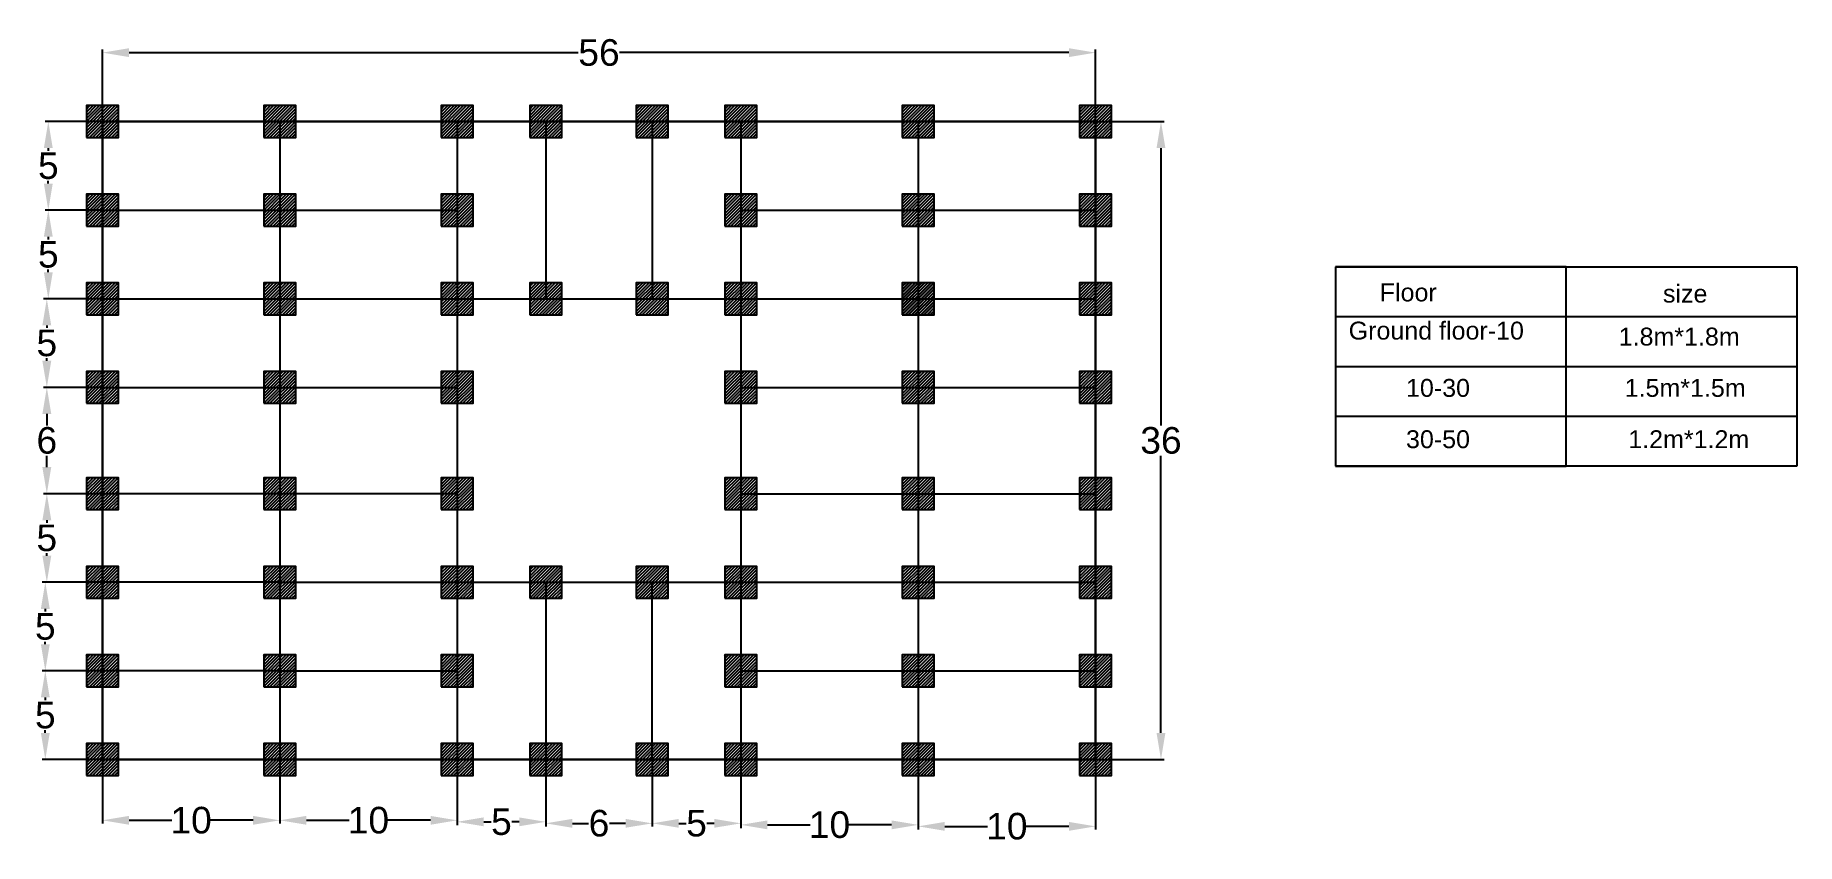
# Model space of a CAD drawing. Header units: metres. Extents: x 1.2 to 100.6, y 15.2 to 60.8.
import ezdxf

# ---------------------------------------------------------------- set-up
doc = ezdxf.new("R2010")
doc.units = ezdxf.units.M
doc.header["$MEASUREMENT"] = 0
doc.layers.add('Column', color=10, linetype='Continuous')
doc.styles.get("Standard").update_dxf_attribs({"font": 'arial.ttf'})
doc.dimstyles.get("Standard").update_dxf_attribs({"dimtxt": 1.5, "dimasz": 1.5, "dimexe": 0.18, "dimexo": 0.0625, "dimgap": 0.09, "dimtad": 0, "dimtih": 1, "dimtoh": 1, "dimdec": 0, "dimzin": 0, "dimdsep": 46, "dimtxsty": 'Standard', "dimcen": 0.09, "dimadec": 0, "dimazin": 0, "dimtfac": 1, "dimtdec": 0, "dimtofl": 0, "dimtmove": 0, "dimatfit": 3, "dimfxl": 1, "dimtolj": 1, "dimtzin": 0, "dimarcsym": 0})
pattern_1 = [(45, (-29.89614, -25.7427), (-0.08838835, 0.08838835), [])]
pattern_2 = [(45, (-19.89614, -4.7427), (-0.08838835, 0.08838835), [])]

# ---------------------------------------------------------------- blocks, each defined once
blk = doc.blocks.new('*D3')
at = {"color": 0, "lineweight": -2, "transparency": 16777216}
for p, q in [((61.081, 55.974), (64.889, 55.974)), ((64.709, 54.474), (64.709, 38.831)), ((64.709, 21.474), (64.709, 37.118)), ((61.081, 19.974), (64.889, 19.974))]:
    blk.add_line(p, q, dxfattribs=at)
at = {"color": 0, "transparency": 16777216}
for points in [[(64.459, 54.474), (64.959, 54.474), (64.709, 55.974)], [(64.459, 21.474), (64.959, 21.474), (64.709, 19.974)]]:
    blk.add_solid(points, dxfattribs=at)
at = {"layer": 'Defpoints', "color": 0, "transparency": 16777216}
for p in [(61.018, 55.974), (64.709, 55.974), (61.018, 19.974)]:
    blk.add_point(p, dxfattribs=at)
at = {"color": 0, "transparency": 16777216, "insert": (64.709, 37.974), "char_height": 1.5, "attachment_point": 5}
blk.add_mtext('\\A1;36', dxfattribs=at)
blk = doc.blocks.new('*D4')
at = {"color": 0, "lineweight": -2, "transparency": 16777216}
for p, q in [((5.018, 56.037), (5.018, 60.042)), ((6.518, 59.862), (31.854, 59.862)), ((59.518, 59.862), (34.182, 59.862)), ((61.018, 56.037), (61.018, 60.042))]:
    blk.add_line(p, q, dxfattribs=at)
at = {"color": 0, "transparency": 16777216}
for points in [[(6.518, 60.112), (6.518, 59.612), (5.018, 59.862)], [(59.518, 60.112), (59.518, 59.612), (61.018, 59.862)]]:
    blk.add_solid(points, dxfattribs=at)
at = {"layer": 'Defpoints', "color": 0, "transparency": 16777216}
for p in [(5.018, 59.862), (5.018, 55.974), (61.018, 55.974)]:
    blk.add_point(p, dxfattribs=at)
at = {"color": 0, "transparency": 16777216, "insert": (33.018, 59.862), "char_height": 1.5, "attachment_point": 5}
blk.add_mtext('\\A1;56', dxfattribs=at)
blk = doc.blocks.new('*D5')
at = {"color": 0, "lineweight": -2, "transparency": 16777216}
for p, q in [((5.018, 19.912), (5.018, 16.363)), ((15.018, 19.912), (15.018, 16.363)), ((6.518, 16.543), (8.927, 16.543)), ((13.518, 16.543), (11.109, 16.543))]:
    blk.add_line(p, q, dxfattribs=at)
at = {"color": 0, "transparency": 16777216}
for points in [[(6.518, 16.793), (6.518, 16.293), (5.018, 16.543)], [(13.518, 16.793), (13.518, 16.293), (15.018, 16.543)]]:
    blk.add_solid(points, dxfattribs=at)
at = {"layer": 'Defpoints', "color": 0, "transparency": 16777216}
for p in [(5.018, 19.974), (15.018, 19.974), (5.018, 16.543)]:
    blk.add_point(p, dxfattribs=at)
at = {"color": 0, "transparency": 16777216, "insert": (10.018, 16.543), "char_height": 1.5, "attachment_point": 5}
blk.add_mtext('\\A1;10', dxfattribs=at)
blk = doc.blocks.new('*D6')
at = {"color": 0, "lineweight": -2, "transparency": 16777216}
for p, q in [((15.018, 19.912), (15.018, 16.363)), ((25.018, 19.912), (25.018, 16.363)), ((16.518, 16.543), (18.927, 16.543)), ((23.518, 16.543), (21.109, 16.543))]:
    blk.add_line(p, q, dxfattribs=at)
at = {"color": 0, "transparency": 16777216}
for points in [[(16.518, 16.793), (16.518, 16.293), (15.018, 16.543)], [(23.518, 16.793), (23.518, 16.293), (25.018, 16.543)]]:
    blk.add_solid(points, dxfattribs=at)
at = {"layer": 'Defpoints', "color": 0, "transparency": 16777216}
for p in [(15.018, 19.974), (25.018, 19.974), (15.018, 16.543)]:
    blk.add_point(p, dxfattribs=at)
at = {"color": 0, "transparency": 16777216, "insert": (20.018, 16.543), "char_height": 1.5, "attachment_point": 5}
blk.add_mtext('\\A1;10', dxfattribs=at)
blk = doc.blocks.new('*D7')
at = {"color": 0, "lineweight": -2, "transparency": 16777216}
for p, q in [((25.018, 19.912), (25.018, 16.278)), ((30.018, 19.912), (30.018, 16.278)), ((26.518, 16.458), (26.931, 16.458)), ((28.518, 16.458), (28.105, 16.458))]:
    blk.add_line(p, q, dxfattribs=at)
at = {"color": 0, "transparency": 16777216}
for points in [[(26.518, 16.708), (26.518, 16.208), (25.018, 16.458)], [(28.518, 16.708), (28.518, 16.208), (30.018, 16.458)]]:
    blk.add_solid(points, dxfattribs=at)
at = {"layer": 'Defpoints', "color": 0, "transparency": 16777216}
for p in [(25.018, 19.974), (30.018, 19.974), (25.018, 16.458)]:
    blk.add_point(p, dxfattribs=at)
at = {"color": 0, "transparency": 16777216, "insert": (27.518, 16.458), "char_height": 1.5, "attachment_point": 5}
blk.add_mtext('\\A1;5', dxfattribs=at)
blk = doc.blocks.new('*D8')
at = {"color": 0, "lineweight": -2, "transparency": 16777216}
for p, q in [((30.018, 19.912), (30.018, 16.193)), ((36.018, 19.912), (36.018, 16.193)), ((31.518, 16.373), (32.433, 16.373)), ((34.518, 16.373), (33.603, 16.373))]:
    blk.add_line(p, q, dxfattribs=at)
at = {"color": 0, "transparency": 16777216}
for points in [[(31.518, 16.623), (31.518, 16.123), (30.018, 16.373)], [(34.518, 16.623), (34.518, 16.123), (36.018, 16.373)]]:
    blk.add_solid(points, dxfattribs=at)
at = {"layer": 'Defpoints', "color": 0, "transparency": 16777216}
for p in [(30.018, 19.974), (36.018, 19.974), (30.018, 16.373)]:
    blk.add_point(p, dxfattribs=at)
at = {"color": 0, "transparency": 16777216, "insert": (33.018, 16.373), "char_height": 1.5, "attachment_point": 5}
blk.add_mtext('\\A1;6', dxfattribs=at)
blk = doc.blocks.new('*D9')
at = {"color": 0, "lineweight": -2, "transparency": 16777216}
for p, q in [((36.018, 19.912), (36.018, 16.193)), ((41.018, 19.912), (41.018, 16.193)), ((37.518, 16.373), (37.931, 16.373)), ((39.518, 16.373), (39.105, 16.373))]:
    blk.add_line(p, q, dxfattribs=at)
at = {"color": 0, "transparency": 16777216}
for points in [[(37.518, 16.623), (37.518, 16.123), (36.018, 16.373)], [(39.518, 16.623), (39.518, 16.123), (41.018, 16.373)]]:
    blk.add_solid(points, dxfattribs=at)
at = {"layer": 'Defpoints', "color": 0, "transparency": 16777216}
for p in [(36.018, 19.974), (41.018, 19.974), (36.018, 16.373)]:
    blk.add_point(p, dxfattribs=at)
at = {"color": 0, "transparency": 16777216, "insert": (38.518, 16.373), "char_height": 1.5, "attachment_point": 5}
blk.add_mtext('\\A1;5', dxfattribs=at)
blk = doc.blocks.new('*D10')
at = {"color": 0, "lineweight": -2, "transparency": 16777216}
for p, q in [((41.018, 19.912), (41.018, 16.108)), ((51.018, 19.912), (51.018, 16.108)), ((42.518, 16.288), (44.927, 16.288)), ((49.518, 16.288), (47.109, 16.288))]:
    blk.add_line(p, q, dxfattribs=at)
at = {"color": 0, "transparency": 16777216}
for points in [[(42.518, 16.538), (42.518, 16.038), (41.018, 16.288)], [(49.518, 16.538), (49.518, 16.038), (51.018, 16.288)]]:
    blk.add_solid(points, dxfattribs=at)
at = {"layer": 'Defpoints', "color": 0, "transparency": 16777216}
for p in [(41.018, 19.974), (51.018, 19.974), (41.018, 16.288)]:
    blk.add_point(p, dxfattribs=at)
at = {"color": 0, "transparency": 16777216, "insert": (46.018, 16.288), "char_height": 1.5, "attachment_point": 5}
blk.add_mtext('\\A1;10', dxfattribs=at)
blk = doc.blocks.new('*D11')
at = {"color": 0, "lineweight": -2, "transparency": 16777216}
for p, q in [((51.018, 19.912), (51.018, 16.023)), ((61.018, 19.912), (61.018, 16.023)), ((52.518, 16.203), (54.927, 16.203)), ((59.518, 16.203), (57.109, 16.203))]:
    blk.add_line(p, q, dxfattribs=at)
at = {"color": 0, "transparency": 16777216}
for points in [[(52.518, 16.453), (52.518, 15.953), (51.018, 16.203)], [(59.518, 16.453), (59.518, 15.953), (61.018, 16.203)]]:
    blk.add_solid(points, dxfattribs=at)
at = {"layer": 'Defpoints', "color": 0, "transparency": 16777216}
for p in [(51.018, 19.974), (61.018, 19.974), (51.018, 16.203)]:
    blk.add_point(p, dxfattribs=at)
at = {"color": 0, "transparency": 16777216, "insert": (56.018, 16.203), "char_height": 1.5, "attachment_point": 5}
blk.add_mtext('\\A1;10', dxfattribs=at)
blk = doc.blocks.new('*D12')
at = {"color": 0, "lineweight": -2, "transparency": 16777216}
for p, q in [((4.956, 55.974), (1.787, 55.974)), ((1.967, 54.474), (1.967, 54.327)), ((1.967, 52.474), (1.967, 52.621)), ((4.956, 50.974), (1.787, 50.974))]:
    blk.add_line(p, q, dxfattribs=at)
at = {"color": 0, "transparency": 16777216}
for points in [[(1.717, 54.474), (2.217, 54.474), (1.967, 55.974)], [(1.717, 52.474), (2.217, 52.474), (1.967, 50.974)]]:
    blk.add_solid(points, dxfattribs=at)
at = {"layer": 'Defpoints', "color": 0, "transparency": 16777216}
for p in [(5.018, 55.974), (1.967, 50.974), (5.018, 50.974)]:
    blk.add_point(p, dxfattribs=at)
at = {"color": 0, "transparency": 16777216, "insert": (1.967, 53.474), "char_height": 1.5, "attachment_point": 5}
blk.add_mtext('\\A1;5', dxfattribs=at)
blk = doc.blocks.new('*D13')
at = {"color": 0, "lineweight": -2, "transparency": 16777216}
for p, q in [((4.956, 50.974), (1.787, 50.974)), ((1.967, 49.474), (1.967, 49.327)), ((1.967, 47.474), (1.967, 47.621)), ((4.956, 45.974), (1.787, 45.974))]:
    blk.add_line(p, q, dxfattribs=at)
at = {"color": 0, "transparency": 16777216}
for points in [[(1.717, 49.474), (2.217, 49.474), (1.967, 50.974)], [(1.717, 47.474), (2.217, 47.474), (1.967, 45.974)]]:
    blk.add_solid(points, dxfattribs=at)
at = {"layer": 'Defpoints', "color": 0, "transparency": 16777216}
for p in [(1.967, 50.974), (5.018, 50.974), (5.018, 45.974)]:
    blk.add_point(p, dxfattribs=at)
at = {"color": 0, "transparency": 16777216, "insert": (1.967, 48.474), "char_height": 1.5, "attachment_point": 5}
blk.add_mtext('\\A1;5', dxfattribs=at)
blk = doc.blocks.new('*D14')
at = {"color": 0, "lineweight": -2, "transparency": 16777216}
for p, q in [((4.956, 45.974), (1.702, 45.974)), ((1.882, 44.474), (1.882, 44.327)), ((1.882, 42.474), (1.882, 42.621)), ((4.956, 40.974), (1.702, 40.974))]:
    blk.add_line(p, q, dxfattribs=at)
at = {"color": 0, "transparency": 16777216}
for points in [[(1.632, 44.474), (2.132, 44.474), (1.882, 45.974)], [(1.632, 42.474), (2.132, 42.474), (1.882, 40.974)]]:
    blk.add_solid(points, dxfattribs=at)
at = {"layer": 'Defpoints', "color": 0, "transparency": 16777216}
for p in [(5.018, 45.974), (1.882, 40.974), (5.018, 40.974)]:
    blk.add_point(p, dxfattribs=at)
at = {"color": 0, "transparency": 16777216, "insert": (1.882, 43.474), "char_height": 1.5, "attachment_point": 5}
blk.add_mtext('\\A1;5', dxfattribs=at)
blk = doc.blocks.new('*D15')
at = {"color": 0, "lineweight": -2, "transparency": 16777216}
for p, q in [((4.956, 40.974), (1.702, 40.974)), ((1.882, 39.474), (1.882, 38.83)), ((1.882, 36.474), (1.882, 37.118)), ((4.956, 34.974), (1.702, 34.974))]:
    blk.add_line(p, q, dxfattribs=at)
at = {"color": 0, "transparency": 16777216}
for points in [[(1.632, 39.474), (2.132, 39.474), (1.882, 40.974)], [(1.632, 36.474), (2.132, 36.474), (1.882, 34.974)]]:
    blk.add_solid(points, dxfattribs=at)
at = {"layer": 'Defpoints', "color": 0, "transparency": 16777216}
for p in [(5.018, 40.974), (1.882, 34.974), (5.018, 34.974)]:
    blk.add_point(p, dxfattribs=at)
at = {"color": 0, "transparency": 16777216, "insert": (1.882, 37.974), "char_height": 1.5, "attachment_point": 5}
blk.add_mtext('\\A1;6', dxfattribs=at)
blk = doc.blocks.new('*D16')
at = {"color": 0, "lineweight": -2, "transparency": 16777216}
for p, q in [((4.956, 34.974), (1.702, 34.974)), ((1.882, 33.474), (1.882, 33.327)), ((1.882, 31.474), (1.882, 31.621)), ((4.956, 29.974), (1.702, 29.974))]:
    blk.add_line(p, q, dxfattribs=at)
at = {"color": 0, "transparency": 16777216}
for points in [[(1.632, 33.474), (2.132, 33.474), (1.882, 34.974)], [(1.632, 31.474), (2.132, 31.474), (1.882, 29.974)]]:
    blk.add_solid(points, dxfattribs=at)
at = {"layer": 'Defpoints', "color": 0, "transparency": 16777216}
for p in [(5.018, 34.974), (1.882, 29.974), (5.018, 29.974)]:
    blk.add_point(p, dxfattribs=at)
at = {"color": 0, "transparency": 16777216, "insert": (1.882, 32.474), "char_height": 1.5, "attachment_point": 5}
blk.add_mtext('\\A1;5', dxfattribs=at)
blk = doc.blocks.new('*D17')
at = {"color": 0, "lineweight": -2, "transparency": 16777216}
for p, q in [((4.956, 29.974), (1.617, 29.974)), ((1.797, 28.474), (1.797, 28.327)), ((1.797, 26.474), (1.797, 26.621)), ((4.956, 24.974), (1.617, 24.974))]:
    blk.add_line(p, q, dxfattribs=at)
at = {"color": 0, "transparency": 16777216}
for points in [[(1.547, 28.474), (2.047, 28.474), (1.797, 29.974)], [(1.547, 26.474), (2.047, 26.474), (1.797, 24.974)]]:
    blk.add_solid(points, dxfattribs=at)
at = {"layer": 'Defpoints', "color": 0, "transparency": 16777216}
for p in [(5.018, 29.974), (1.797, 24.974), (5.018, 24.974)]:
    blk.add_point(p, dxfattribs=at)
at = {"color": 0, "transparency": 16777216, "insert": (1.797, 27.474), "char_height": 1.5, "attachment_point": 5}
blk.add_mtext('\\A1;5', dxfattribs=at)
blk = doc.blocks.new('*D18')
at = {"color": 0, "lineweight": -2, "transparency": 16777216}
for p, q in [((4.956, 24.974), (1.617, 24.974)), ((1.797, 23.474), (1.797, 23.327)), ((1.797, 21.474), (1.797, 21.621)), ((4.956, 19.974), (1.617, 19.974))]:
    blk.add_line(p, q, dxfattribs=at)
at = {"color": 0, "transparency": 16777216}
for points in [[(1.547, 23.474), (2.047, 23.474), (1.797, 24.974)], [(1.547, 21.474), (2.047, 21.474), (1.797, 19.974)]]:
    blk.add_solid(points, dxfattribs=at)
at = {"layer": 'Defpoints', "color": 0, "transparency": 16777216}
for p in [(1.797, 24.974), (5.018, 24.974), (5.018, 19.974)]:
    blk.add_point(p, dxfattribs=at)
at = {"color": 0, "transparency": 16777216, "insert": (1.797, 22.474), "char_height": 1.5, "attachment_point": 5}
blk.add_mtext('\\A1;5', dxfattribs=at)

msp = doc.modelspace()

# ---------------------------------------------------------------- hatches: boundary and pattern name
h = msp.add_hatch()
h.set_pattern_fill('ANSI31', color=256)
h.set_pattern_definition([(45, (2.05715, 52.67077), (-0.0883883, 0.0883883), [])])
h.paths.add_polyline_path([(5.918, 56.874), (4.118, 56.874), (4.118, 55.074), (5.918, 55.074)])
h = msp.add_hatch()
h.set_pattern_fill('ANSI31', color=256)
h.set_pattern_definition([(45, (12.05715, 52.67077), (-0.0883883, 0.0883883), [])])
h.paths.add_polyline_path([(15.918, 56.874), (14.118, 56.874), (14.118, 55.074), (15.918, 55.074)])
h = msp.add_hatch()
h.set_pattern_fill('ANSI31', color=256)
h.set_pattern_definition([(45, (22.05715, 52.67077), (-0.0883883, 0.0883883), [])])
h.paths.add_polyline_path([(25.918, 56.874), (24.118, 56.874), (24.118, 55.074), (25.918, 55.074)])
h = msp.add_hatch()
h.set_pattern_fill('ANSI31', color=256)
h.set_pattern_definition([(45, (27.05715, 52.67077), (-0.0883883, 0.0883883), [])])
h.paths.add_polyline_path([(30.918, 56.874), (29.118, 56.874), (29.118, 55.074), (30.918, 55.074)])
h = msp.add_hatch()
h.set_pattern_fill('ANSI31', color=256)
h.set_pattern_definition([(45, (33.05715, 52.67077), (-0.0883883, 0.0883883), [])])
h.paths.add_polyline_path([(36.918, 56.874), (35.118, 56.874), (35.118, 55.074), (36.918, 55.074)])
h = msp.add_hatch()
h.set_pattern_fill('ANSI31', color=256)
h.set_pattern_definition([(45, (38.05715, 52.67077), (-0.0883883, 0.0883883), [])])
h.paths.add_polyline_path([(41.918, 56.874), (40.118, 56.874), (40.118, 55.074), (41.918, 55.074)])
h = msp.add_hatch()
h.set_pattern_fill('ANSI31', color=256)
h.set_pattern_definition([(45, (48.05715, 52.67077), (-0.0883883, 0.0883883), [])])
h.paths.add_polyline_path([(51.918, 56.874), (50.118, 56.874), (50.118, 55.074), (51.918, 55.074)])
h = msp.add_hatch()
h.set_pattern_fill('ANSI31', color=256)
h.set_pattern_definition([(45, (-9.89614, 0.2573), (-0.08838835, 0.08838835), [])])
h.paths.add_polyline_path([(61.918, 56.874), (60.118, 56.874), (60.118, 55.074), (61.918, 55.074)])
h = msp.add_hatch()
h.set_pattern_fill('ANSI31', color=256)
h.set_pattern_definition([(45, (2.05715, 47.67077), (-0.0883883, 0.0883883), [])])
h.paths.add_polyline_path([(5.918, 51.874), (4.118, 51.874), (4.118, 50.074), (5.918, 50.074)])
h = msp.add_hatch()
h.set_pattern_fill('ANSI31', color=256)
h.set_pattern_definition([(45, (12.05715, 47.67077), (-0.0883883, 0.0883883), [])])
h.paths.add_polyline_path([(15.918, 51.874), (14.118, 51.874), (14.118, 50.074), (15.918, 50.074)])
h = msp.add_hatch()
h.set_pattern_fill('ANSI31', color=256)
h.set_pattern_definition([(45, (22.05715, 47.67077), (-0.0883883, 0.0883883), [])])
h.paths.add_polyline_path([(25.918, 51.874), (24.118, 51.874), (24.118, 50.074), (25.918, 50.074)])
h = msp.add_hatch()
h.set_pattern_fill('ANSI31', color=256)
h.set_pattern_definition([(45, (38.05715, 47.67077), (-0.0883883, 0.0883883), [])])
h.paths.add_polyline_path([(41.918, 51.874), (40.118, 51.874), (40.118, 50.074), (41.918, 50.074)])
h = msp.add_hatch()
h.set_pattern_fill('ANSI31', color=256)
h.set_pattern_definition(pattern_2)
h.paths.add_polyline_path([(51.918, 51.874), (50.118, 51.874), (50.118, 50.074), (51.918, 50.074)])
h = msp.add_hatch()
h.set_pattern_fill('ANSI31', color=256)
h.set_pattern_definition(pattern_2)
h.paths.add_polyline_path([(51.918, 51.874), (50.118, 51.874), (50.118, 50.074), (51.918, 50.074)])
h = msp.add_hatch()
h.set_pattern_fill('ANSI31', color=256)
h.set_pattern_definition([(45, (-9.89614, -4.7427), (-0.08838835, 0.08838835), [])])
h.paths.add_polyline_path([(61.918, 51.874), (60.118, 51.874), (60.118, 50.074), (61.918, 50.074)])
h = msp.add_hatch()
h.set_pattern_fill('ANSI31', color=256)
h.set_pattern_definition([(45, (2.05715, 42.67077), (-0.0883883, 0.0883883), [])])
h.paths.add_polyline_path([(5.918, 46.874), (4.118, 46.874), (4.118, 45.074), (5.918, 45.074)])
h = msp.add_hatch()
h.set_pattern_fill('ANSI31', color=256)
h.set_pattern_definition([(45, (12.05715, 42.67077), (-0.0883883, 0.0883883), [])])
h.paths.add_polyline_path([(15.918, 46.874), (14.118, 46.874), (14.118, 45.074), (15.918, 45.074)])
h = msp.add_hatch()
h.set_pattern_fill('ANSI31', color=256)
h.set_pattern_definition([(45, (22.05715, 42.67077), (-0.0883883, 0.0883883), [])])
h.paths.add_polyline_path([(25.918, 46.874), (24.118, 46.874), (24.118, 45.074), (25.918, 45.074)])
h = msp.add_hatch()
h.set_pattern_fill('ANSI31', color=256)
h.set_pattern_definition([(45, (27.05715, 42.67077), (-0.0883883, 0.0883883), [])])
h.paths.add_polyline_path([(30.918, 46.874), (29.118, 46.874), (29.118, 45.074), (30.918, 45.074)])
h = msp.add_hatch()
h.set_pattern_fill('ANSI31', color=256)
h.set_pattern_definition([(45, (33.05715, 42.67077), (-0.0883883, 0.0883883), [])])
h.paths.add_polyline_path([(36.918, 46.874), (35.118, 46.874), (35.118, 45.074), (36.918, 45.074)])
h = msp.add_hatch()
h.set_pattern_fill('ANSI31', color=256)
h.set_pattern_definition([(45, (38.05715, 42.67077), (-0.0883883, 0.0883883), [])])
h.paths.add_polyline_path([(41.918, 46.874), (40.118, 46.874), (40.118, 45.074), (41.918, 45.074)])
h = msp.add_hatch()
h.set_pattern_fill('ANSI31', color=256)
h.set_pattern_definition([(45, (-19.89614, -9.7427), (-0.08838835, 0.08838835), [])])
h.paths.add_polyline_path([(51.918, 46.874), (50.118, 46.874), (50.118, 45.074), (51.918, 45.074)])
h = msp.add_hatch()
h.set_pattern_fill('ANSI31', color=256)
h.set_pattern_definition([(45, (48.05715, 42.67077), (-0.0883883, 0.0883883), [])])
h.paths.add_polyline_path([(51.918, 46.874), (50.118, 46.874), (50.118, 45.074), (51.918, 45.074)])
h = msp.add_hatch()
h.set_pattern_fill('ANSI31', color=256)
h.set_pattern_definition([(45, (-9.89614, -9.7427), (-0.08838835, 0.08838835), [])])
h.paths.add_polyline_path([(61.918, 46.874), (60.118, 46.874), (60.118, 45.074), (61.918, 45.074)])
h = msp.add_hatch()
h.set_pattern_fill('ANSI31', color=256)
h.set_pattern_definition([(45, (2.05715, 37.67077), (-0.0883883, 0.0883883), [])])
h.paths.add_polyline_path([(5.918, 41.874), (4.118, 41.874), (4.118, 40.074), (5.918, 40.074)])
h = msp.add_hatch()
h.set_pattern_fill('ANSI31', color=256)
h.set_pattern_definition([(45, (12.05715, 37.67077), (-0.0883883, 0.0883883), [])])
h.paths.add_polyline_path([(15.918, 41.874), (14.118, 41.874), (14.118, 40.074), (15.918, 40.074)])
h = msp.add_hatch()
h.set_pattern_fill('ANSI31', color=256)
h.set_pattern_definition([(45, (22.05715, 37.67077), (-0.0883883, 0.0883883), [])])
h.paths.add_polyline_path([(25.918, 41.874), (24.118, 41.874), (24.118, 40.074), (25.918, 40.074)])
h = msp.add_hatch()
h.set_pattern_fill('ANSI31', color=256)
h.set_pattern_definition([(45, (38.05715, 37.67077), (-0.0883883, 0.0883883), [])])
h.paths.add_polyline_path([(41.918, 41.874), (40.118, 41.874), (40.118, 40.074), (41.918, 40.074)])
h = msp.add_hatch()
h.set_pattern_fill('ANSI31', color=256)
h.set_pattern_definition([(45, (48.05715, 37.67077), (-0.0883883, 0.0883883), [])])
h.paths.add_polyline_path([(51.918, 41.874), (50.118, 41.874), (50.118, 40.074), (51.918, 40.074)])
h = msp.add_hatch()
h.set_pattern_fill('ANSI31', color=256)
h.set_pattern_definition([(45, (58.05715, 37.67077), (-0.0883883, 0.0883883), [])])
h.paths.add_polyline_path([(61.918, 41.874), (60.118, 41.874), (60.118, 40.074), (61.918, 40.074)])
h = msp.add_hatch()
h.set_pattern_fill('ANSI31', color=256)
h.set_pattern_definition([(45, (2.05715, 31.67077), (-0.0883883, 0.0883883), [])])
h.paths.add_polyline_path([(5.918, 35.874), (4.118, 35.874), (4.118, 34.074), (5.918, 34.074)])
h = msp.add_hatch()
h.set_pattern_fill('ANSI31', color=256)
h.set_pattern_definition([(45, (12.05715, 31.67077), (-0.0883883, 0.0883883), [])])
h.paths.add_polyline_path([(15.918, 35.874), (14.118, 35.874), (14.118, 34.074), (15.918, 34.074)])
h = msp.add_hatch()
h.set_pattern_fill('ANSI31', color=256)
h.set_pattern_definition([(45, (22.05715, 31.67077), (-0.0883883, 0.0883883), [])])
h.paths.add_polyline_path([(25.918, 35.874), (24.118, 35.874), (24.118, 34.074), (25.918, 34.074)])
h = msp.add_hatch()
h.set_pattern_fill('ANSI31', color=256)
h.set_pattern_definition([(45, (38.05715, 31.67077), (-0.0883883, 0.0883883), [])])
h.paths.add_polyline_path([(41.918, 35.874), (40.118, 35.874), (40.118, 34.074), (41.918, 34.074)])
h = msp.add_hatch()
h.set_pattern_fill('ANSI31', color=256)
h.set_pattern_definition([(45, (48.05715, 31.67077), (-0.0883883, 0.0883883), [])])
h.paths.add_polyline_path([(51.918, 35.874), (50.118, 35.874), (50.118, 34.074), (51.918, 34.074)])
h = msp.add_hatch()
h.set_pattern_fill('ANSI31', color=256)
h.set_pattern_definition([(45, (-9.89614, -20.7427), (-0.08838835, 0.08838835), [])])
h.paths.add_polyline_path([(61.918, 35.874), (60.118, 35.874), (60.118, 34.074), (61.918, 34.074)])
h = msp.add_hatch()
h.set_pattern_fill('ANSI31', color=256)
h.set_pattern_definition([(45, (2.05715, 26.67077), (-0.0883883, 0.0883883), [])])
h.paths.add_polyline_path([(5.918, 30.874), (4.118, 30.874), (4.118, 29.074), (5.918, 29.074)])
h = msp.add_hatch()
h.set_pattern_fill('ANSI31', color=256)
h.set_pattern_definition([(45, (12.05715, 26.67077), (-0.0883883, 0.0883883), [])])
h.paths.add_polyline_path([(15.918, 30.874), (14.118, 30.874), (14.118, 29.074), (15.918, 29.074)])
h = msp.add_hatch()
h.set_pattern_fill('ANSI31', color=256)
h.set_pattern_definition([(45, (22.05715, 26.67077), (-0.0883883, 0.0883883), [])])
h.paths.add_polyline_path([(25.918, 30.874), (24.118, 30.874), (24.118, 29.074), (25.918, 29.074)])
h = msp.add_hatch()
h.set_pattern_fill('ANSI31', color=256)
h.set_pattern_definition([(45, (27.05715, 26.67077), (-0.0883883, 0.0883883), [])])
h.paths.add_polyline_path([(30.918, 30.874), (29.118, 30.874), (29.118, 29.074), (30.918, 29.074)])
h = msp.add_hatch()
h.set_pattern_fill('ANSI31', color=256)
h.set_pattern_definition([(45, (33.05715, 26.67077), (-0.0883883, 0.0883883), [])])
h.paths.add_polyline_path([(36.918, 30.874), (35.118, 30.874), (35.118, 29.074), (36.918, 29.074)])
h = msp.add_hatch()
h.set_pattern_fill('ANSI31', color=256)
h.set_pattern_definition(pattern_1)
h.paths.add_polyline_path([(41.918, 30.874), (40.118, 30.874), (40.118, 29.074), (41.918, 29.074)])
h = msp.add_hatch()
h.set_pattern_fill('ANSI31', color=256)
h.set_pattern_definition(pattern_1)
h.paths.add_polyline_path([(41.918, 30.874), (40.118, 30.874), (40.118, 29.074), (41.918, 29.074)])
h = msp.add_hatch()
h.set_pattern_fill('ANSI31', color=256)
h.set_pattern_definition([(45, (48.05715, 26.67077), (-0.0883883, 0.0883883), [])])
h.paths.add_polyline_path([(51.918, 30.874), (50.118, 30.874), (50.118, 29.074), (51.918, 29.074)])
h = msp.add_hatch()
h.set_pattern_fill('ANSI31', color=256)
h.set_pattern_definition([(45, (-9.89614, -25.7427), (-0.08838835, 0.08838835), [])])
h.paths.add_polyline_path([(61.918, 30.874), (60.118, 30.874), (60.118, 29.074), (61.918, 29.074)])
h = msp.add_hatch()
h.set_pattern_fill('ANSI31', color=256)
h.set_pattern_definition([(45, (2.05715, 21.67077), (-0.0883883, 0.0883883), [])])
h.paths.add_polyline_path([(5.918, 25.874), (4.118, 25.874), (4.118, 24.074), (5.918, 24.074)])
h = msp.add_hatch()
h.set_pattern_fill('ANSI31', color=256)
h.set_pattern_definition([(45, (12.05715, 21.67077), (-0.0883883, 0.0883883), [])])
h.paths.add_polyline_path([(15.918, 25.874), (14.118, 25.874), (14.118, 24.074), (15.918, 24.074)])
h = msp.add_hatch()
h.set_pattern_fill('ANSI31', color=256)
h.set_pattern_definition([(45, (22.05715, 21.67077), (-0.0883883, 0.0883883), [])])
h.paths.add_polyline_path([(25.918, 25.874), (24.118, 25.874), (24.118, 24.074), (25.918, 24.074)])
h = msp.add_hatch()
h.set_pattern_fill('ANSI31', color=256)
h.set_pattern_definition([(45, (38.05715, 21.67077), (-0.0883883, 0.0883883), [])])
h.paths.add_polyline_path([(41.918, 25.874), (40.118, 25.874), (40.118, 24.074), (41.918, 24.074)])
h = msp.add_hatch()
h.set_pattern_fill('ANSI31', color=256)
h.set_pattern_definition([(45, (-19.89614, -30.7427), (-0.08838835, 0.08838835), [])])
h.paths.add_polyline_path([(51.918, 25.874), (50.118, 25.874), (50.118, 24.074), (51.918, 24.074)])
h = msp.add_hatch()
h.set_pattern_fill('ANSI31', color=256)
h.set_pattern_definition([(45, (58.05715, 21.67077), (-0.0883883, 0.0883883), [])])
h.paths.add_polyline_path([(61.918, 25.874), (60.118, 25.874), (60.118, 24.074), (61.918, 24.074)])
h = msp.add_hatch()
h.set_pattern_fill('ANSI31', color=256)
h.set_pattern_definition([(45, (2.05715, 16.67077), (-0.0883883, 0.0883883), [])])
h.paths.add_polyline_path([(5.918, 20.874), (4.118, 20.874), (4.118, 19.074), (5.918, 19.074)])
h = msp.add_hatch()
h.set_pattern_fill('ANSI31', color=256)
h.set_pattern_definition([(45, (12.05715, 16.67077), (-0.0883883, 0.0883883), [])])
h.paths.add_polyline_path([(15.918, 20.874), (14.118, 20.874), (14.118, 19.074), (15.918, 19.074)])
h = msp.add_hatch()
h.set_pattern_fill('ANSI31', color=256)
h.set_pattern_definition([(45, (22.05715, 16.67077), (-0.0883883, 0.0883883), [])])
h.paths.add_polyline_path([(25.918, 20.874), (24.118, 20.874), (24.118, 19.074), (25.918, 19.074)])
h = msp.add_hatch()
h.set_pattern_fill('ANSI31', color=256)
h.set_pattern_definition([(45, (-40.89614, -35.7427), (-0.08838835, 0.08838835), [])])
h.paths.add_polyline_path([(30.918, 20.874), (29.118, 20.874), (29.118, 19.074), (30.918, 19.074)])
h = msp.add_hatch()
h.set_pattern_fill('ANSI31', color=256)
h.set_pattern_definition([(45, (33.05715, 16.67077), (-0.0883883, 0.0883883), [])])
h.paths.add_polyline_path([(36.918, 20.874), (35.118, 20.874), (35.118, 19.074), (36.918, 19.074)])
h = msp.add_hatch()
h.set_pattern_fill('ANSI31', color=256)
h.set_pattern_definition([(45, (38.05715, 16.67077), (-0.0883883, 0.0883883), [])])
h.paths.add_polyline_path([(41.918, 20.874), (40.118, 20.874), (40.118, 19.074), (41.918, 19.074)])
h = msp.add_hatch()
h.set_pattern_fill('ANSI31', color=256)
h.set_pattern_definition([(45, (48.05715, 16.67077), (-0.0883883, 0.0883883), [])])
h.paths.add_polyline_path([(51.918, 20.874), (50.118, 20.874), (50.118, 19.074), (51.918, 19.074)])
h = msp.add_hatch()
h.set_pattern_fill('ANSI31', color=256)
h.set_pattern_definition([(45, (58.05715, 16.67077), (-0.0883883, 0.0883883), [])])
h.paths.add_polyline_path([(61.918, 20.874), (60.118, 20.874), (60.118, 19.074), (61.918, 19.074)])

# ---------------------------------------------------------------- linework, layer by layer
for p, q in [((5.018, 55.974), (15.018, 55.974)), ((5.018, 19.974), (5.018, 55.974)), ((15.018, 55.974), (15.018, 19.974)), ((15.018, 55.974), (25.018, 55.974)), ((25.018, 55.974), (25.018, 19.974)), ((25.018, 55.974), (30.018, 55.974)), ((30.018, 55.974), (36.018, 55.974)), ((30.018, 55.974), (30.018, 45.974)), ((36.018, 55.974), (41.018, 55.974)), ((36.018, 55.974), (36.018, 45.974)), ((41.018, 55.974), (41.018, 19.974)), ((41.018, 55.974), (51.018, 55.974)), ((51.018, 55.974), (51.018, 19.974)), ((51.018, 55.974), (61.018, 55.974)), ((61.018, 55.974), (61.018, 19.974)), ((5.018, 50.974), (15.018, 50.974)), ((15.018, 50.974), (25.018, 50.974)), ((41.018, 50.974), (51.018, 50.974)), ((51.018, 50.974), (61.018, 50.974)), ((74.552, 47.779), (100.561, 47.779)), ((74.552, 47.779), (74.552, 36.534)), ((87.556, 47.779), (74.552, 47.779)), ((74.552, 47.779), (74.552, 42.157)), ((87.556, 36.534), (87.556, 47.779)), ((100.561, 47.779), (100.561, 36.534)), ((5.018, 45.974), (15.018, 45.974)), ((15.018, 45.974), (25.018, 45.974)), ((25.018, 45.974), (30.018, 45.974)), ((30.018, 45.974), (36.018, 45.974)), ((36.018, 45.974), (41.018, 45.974)), ((41.018, 45.974), (51.018, 45.974)), ((51.018, 45.974), (61.018, 45.974)), ((74.552, 44.968), (87.552, 44.968)), ((87.552, 44.968), (100.552, 44.968)), ((74.552, 42.157), (74.552, 42.157)), ((74.552, 42.157), (74.552, 42.157)), ((74.552, 42.157), (74.552, 36.534)), ((74.552, 42.157), (87.552, 42.157)), ((87.552, 42.157), (100.552, 42.157)), ((5.018, 40.974), (15.018, 40.974)), ((15.018, 40.974), (25.018, 40.974)), ((41.018, 40.974), (51.018, 40.974)), ((51.018, 40.974), (61.018, 40.974)), ((74.552, 39.346), (87.552, 39.346)), ((87.552, 39.346), (100.552, 39.346)), ((100.561, 36.534), (74.552, 36.534)), ((74.552, 36.534), (87.556, 36.534)), ((15.018, 34.974), (5.018, 34.974)), ((25.018, 34.974), (15.018, 34.974)), ((41.018, 34.974), (51.018, 34.974)), ((51.018, 34.974), (61.018, 34.974)), ((15.018, 29.974), (5.018, 29.974)), ((15.018, 29.974), (25.018, 29.974)), ((25.018, 29.974), (30.018, 29.974)), ((30.018, 29.974), (36.018, 29.974)), ((30.018, 29.974), (30.018, 19.974)), ((36.018, 29.974), (41.018, 29.974)), ((36.018, 19.974), (36.018, 29.974)), ((41.018, 29.974), (51.018, 29.974)), ((51.018, 29.974), (61.018, 29.974)), ((15.018, 24.974), (5.018, 24.974)), ((15.018, 24.974), (25.018, 24.974)), ((41.018, 24.974), (51.018, 24.974)), ((51.018, 24.974), (61.018, 24.974)), ((15.018, 19.974), (5.018, 19.974)), ((25.018, 19.974), (15.018, 19.974)), ((30.018, 19.974), (25.018, 19.974)), ((36.018, 19.974), (30.018, 19.974)), ((41.018, 19.974), (36.018, 19.974)), ((51.018, 19.974), (41.018, 19.974)), ((61.018, 19.974), (51.018, 19.974))]:
    msp.add_line(p, q)
msp.add_lwpolyline([(5.018, 19.974), (61.018, 19.974), (61.018, 55.974), (5.018, 55.974)], close=True)
at = {"layer": 'Column'}
for points in [[(4.118, 55.074), (5.918, 55.074), (5.918, 56.874), (4.118, 56.874)], [(14.118, 55.074), (15.918, 55.074), (15.918, 56.874), (14.118, 56.874)], [(24.118, 55.074), (25.918, 55.074), (25.918, 56.874), (24.118, 56.874)], [(29.118, 55.074), (30.918, 55.074), (30.918, 56.874), (29.118, 56.874)], [(35.118, 55.074), (36.918, 55.074), (36.918, 56.874), (35.118, 56.874)], [(40.118, 55.074), (41.918, 55.074), (41.918, 56.874), (40.118, 56.874)], [(50.118, 55.074), (51.918, 55.074), (51.918, 56.874), (50.118, 56.874)], [(60.118, 55.074), (61.918, 55.074), (61.918, 56.874), (60.118, 56.874)], [(4.118, 50.074), (5.918, 50.074), (5.918, 51.874), (4.118, 51.874)], [(14.118, 50.074), (15.918, 50.074), (15.918, 51.874), (14.118, 51.874)], [(24.118, 50.074), (25.918, 50.074), (25.918, 51.874), (24.118, 51.874)], [(40.118, 50.074), (41.918, 50.074), (41.918, 51.874), (40.118, 51.874)], [(50.118, 50.074), (51.918, 50.074), (51.918, 51.874), (50.118, 51.874)], [(60.118, 50.074), (61.918, 50.074), (61.918, 51.874), (60.118, 51.874)], [(4.118, 45.074), (5.918, 45.074), (5.918, 46.874), (4.118, 46.874)], [(14.118, 45.074), (15.918, 45.074), (15.918, 46.874), (14.118, 46.874)], [(24.118, 45.074), (25.918, 45.074), (25.918, 46.874), (24.118, 46.874)], [(29.118, 45.074), (30.918, 45.074), (30.918, 46.874), (29.118, 46.874)], [(35.118, 45.074), (36.918, 45.074), (36.918, 46.874), (35.118, 46.874)], [(40.118, 45.074), (41.918, 45.074), (41.918, 46.874), (40.118, 46.874)], [(50.118, 45.074), (51.918, 45.074), (51.918, 46.874), (50.118, 46.874)], [(60.118, 45.074), (61.918, 45.074), (61.918, 46.874), (60.118, 46.874)], [(4.118, 40.074), (5.918, 40.074), (5.918, 41.874), (4.118, 41.874)], [(14.118, 40.074), (15.918, 40.074), (15.918, 41.874), (14.118, 41.874)], [(24.118, 40.074), (25.918, 40.074), (25.918, 41.874), (24.118, 41.874)], [(40.118, 40.074), (41.918, 40.074), (41.918, 41.874), (40.118, 41.874)], [(50.118, 40.074), (51.918, 40.074), (51.918, 41.874), (50.118, 41.874)], [(60.118, 40.074), (61.918, 40.074), (61.918, 41.874), (60.118, 41.874)], [(4.118, 34.074), (5.918, 34.074), (5.918, 35.874), (4.118, 35.874)], [(14.118, 34.074), (15.918, 34.074), (15.918, 35.874), (14.118, 35.874)], [(24.118, 34.074), (25.918, 34.074), (25.918, 35.874), (24.118, 35.874)], [(40.118, 34.074), (41.918, 34.074), (41.918, 35.874), (40.118, 35.874)], [(50.118, 34.074), (51.918, 34.074), (51.918, 35.874), (50.118, 35.874)], [(60.118, 34.074), (61.918, 34.074), (61.918, 35.874), (60.118, 35.874)], [(4.118, 29.074), (5.918, 29.074), (5.918, 30.874), (4.118, 30.874)], [(14.118, 29.074), (15.918, 29.074), (15.918, 30.874), (14.118, 30.874)], [(24.118, 29.074), (25.918, 29.074), (25.918, 30.874), (24.118, 30.874)], [(29.118, 29.074), (30.918, 29.074), (30.918, 30.874), (29.118, 30.874)], [(35.118, 29.074), (36.918, 29.074), (36.918, 30.874), (35.118, 30.874)], [(40.118, 29.074), (41.918, 29.074), (41.918, 30.874), (40.118, 30.874)], [(50.118, 29.074), (51.918, 29.074), (51.918, 30.874), (50.118, 30.874)], [(60.118, 29.074), (61.918, 29.074), (61.918, 30.874), (60.118, 30.874)], [(4.118, 24.074), (5.918, 24.074), (5.918, 25.874), (4.118, 25.874)], [(14.118, 24.074), (15.918, 24.074), (15.918, 25.874), (14.118, 25.874)], [(24.118, 24.074), (25.918, 24.074), (25.918, 25.874), (24.118, 25.874)], [(40.118, 24.074), (41.918, 24.074), (41.918, 25.874), (40.118, 25.874)], [(50.118, 24.074), (51.918, 24.074), (51.918, 25.874), (50.118, 25.874)], [(60.118, 24.074), (61.918, 24.074), (61.918, 25.874), (60.118, 25.874)], [(4.118, 19.074), (5.918, 19.074), (5.918, 20.874), (4.118, 20.874)], [(14.118, 19.074), (15.918, 19.074), (15.918, 20.874), (14.118, 20.874)], [(24.118, 19.074), (25.918, 19.074), (25.918, 20.874), (24.118, 20.874)], [(29.118, 19.074), (30.918, 19.074), (30.918, 20.874), (29.118, 20.874)], [(35.118, 19.074), (36.918, 19.074), (36.918, 20.874), (35.118, 20.874)], [(40.118, 19.074), (41.918, 19.074), (41.918, 20.874), (40.118, 20.874)], [(50.118, 19.074), (51.918, 19.074), (51.918, 20.874), (50.118, 20.874)], [(60.118, 19.074), (61.918, 19.074), (61.918, 20.874), (60.118, 20.874)]]:
    msp.add_lwpolyline(points, close=True, dxfattribs=at)

# ---------------------------------------------------------------- texts
for s, height, p in [('Floor', 1.01, (77.045, 45.827)), ('size', 1.01, (93.015, 45.759)), ('Ground floor-10', 1.01003, (75.293, 43.672)), ('1.8m*1.8m', 1.01, (90.521, 43.335)), ('10-30', 1.01, (78.527, 40.44)), ('1.5m*1.5m', 1.01, (90.858, 40.44)), ('30-50', 1.01, (78.527, 37.544)), ('1.2m*1.2m', 1.01, (91.06, 37.544))]:
    msp.add_text(s, height=height).set_placement(p)

# ---------------------------------------------------------------- dimensions: what is measured, and where the dimension line sits
for base, p1, p2, picture, middle in [((5.018, 59.862), (61.018, 55.974), (5.018, 55.974), '*D4', (33.018, 59.862)), ((5.018, 16.543), (15.018, 19.974), (5.018, 19.974), '*D5', (10.018, 16.543)), ((15.018, 16.543), (25.018, 19.974), (15.018, 19.974), '*D6', (20.018, 16.543)), ((25.018, 16.458), (30.018, 19.974), (25.018, 19.974), '*D7', (27.518, 16.458)), ((30.018, 16.373), (36.018, 19.974), (30.018, 19.974), '*D8', (33.018, 16.373)), ((36.018, 16.373), (41.018, 19.974), (36.018, 19.974), '*D9', (38.518, 16.373)), ((41.018, 16.288), (51.018, 19.974), (41.018, 19.974), '*D10', (46.018, 16.288)), ((51.018, 16.203), (61.018, 19.974), (51.018, 19.974), '*D11', (56.018, 16.203))]:
    dim = msp.add_linear_dim(base=base, p1=p1, p2=p2, dimstyle='Standard')
    dim.commit()
    dim.dimension.update_dxf_attribs({"geometry": picture, "text_midpoint": middle})
for base, p1, p2, picture, middle in [((1.967, 50.974), (5.018, 55.974), (5.018, 50.974), '*D12', (1.967, 53.474)), ((64.709, 55.974), (61.018, 19.974), (61.018, 55.974), '*D3', (64.709, 37.974)), ((1.967, 50.974), (5.018, 45.974), (5.018, 50.974), '*D13', (1.967, 48.474)), ((1.882, 40.974), (5.018, 45.974), (5.018, 40.974), '*D14', (1.882, 43.474)), ((1.882, 34.974), (5.018, 40.974), (5.018, 34.974), '*D15', (1.882, 37.974)), ((1.882, 29.974), (5.018, 34.974), (5.018, 29.974), '*D16', (1.882, 32.474)), ((1.797, 24.974), (5.018, 29.974), (5.018, 24.974), '*D17', (1.797, 27.474)), ((1.797, 24.974), (5.018, 19.974), (5.018, 24.974), '*D18', (1.797, 22.474))]:
    dim = msp.add_linear_dim(base=base, p1=p1, p2=p2, angle=90, dimstyle='Standard')
    dim.commit()
    dim.dimension.update_dxf_attribs({"geometry": picture, "text_midpoint": middle})

doc.saveas('drawing.dxf')
